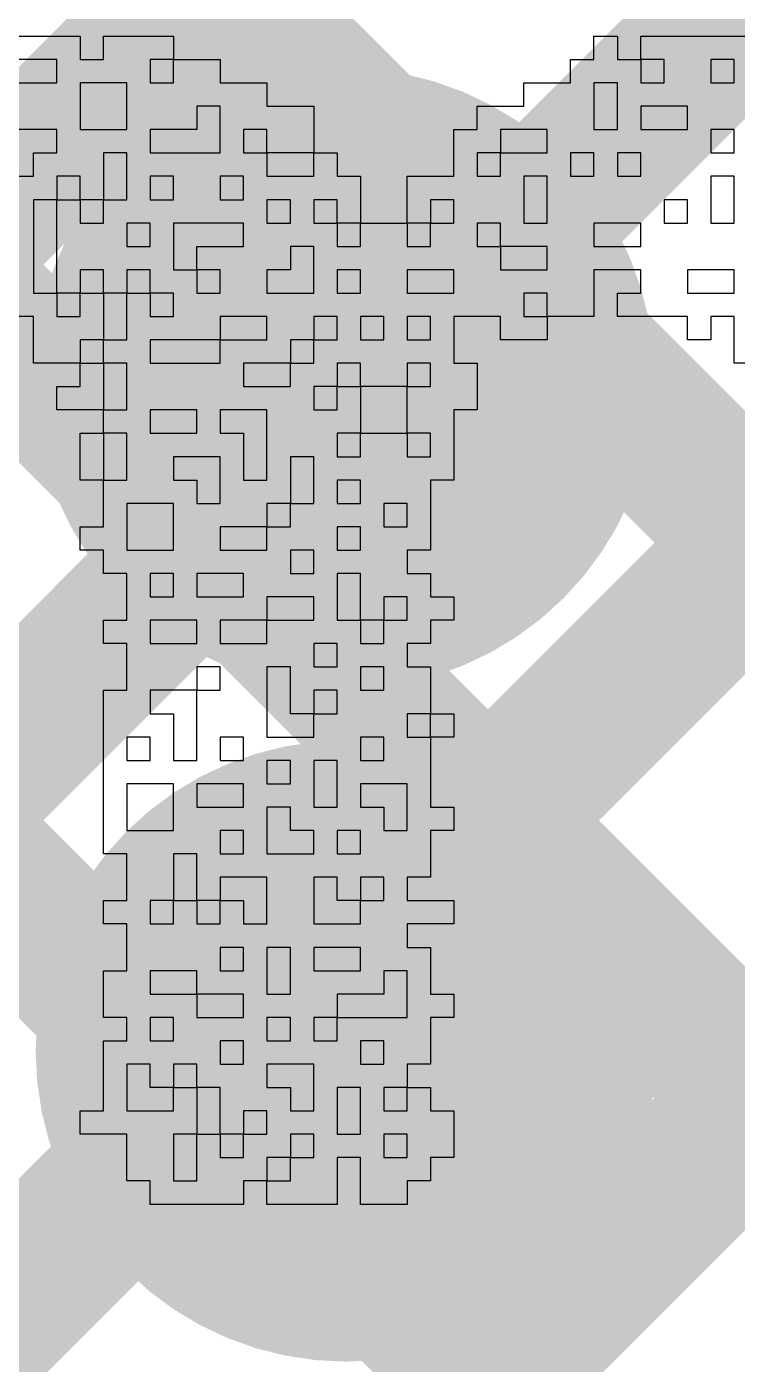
# Model space of a CAD drawing. Header units: millimetres. Extents: x 3.06 to 5.82, y 1.29 to 3.84.
# Drawn here: x 4.7848 to 4.821, y 1.7259 to 1.794 of the extents above; entities that cross this region are included whole.
import ezdxf

# ---------------------------------------------------------------- set-up
doc = ezdxf.new("R2010")
doc.units = ezdxf.units.MM
doc.header["$MEASUREMENT"] = 0
for name, color, linetype in [('BottomLayer', 5, 'Continuous'), ('BottomSolder', 6, 'Continuous'), ('MultiLayer', 9, 'Continuous'), ('TopLayer', 1, 'Continuous'), ('TopOverlay', 2, 'Continuous'), ('TopSolder', 216, 'Continuous'), ('ViaHoleLayer', 16, 'Continuous')]:
    doc.layers.add(name, color=color, linetype=linetype)

msp = doc.modelspace()

# ---------------------------------------------------------------- linework, layer by layer
at = {"layer": 'BottomLayer', "const_width": 0.008}
for points in [[(4.545702, 1.491), (5.494703, 2.44)], [(4.573987, 1.491), (5.522987, 2.44)], [(4.548786, 1.956598), (5.014384, 1.491)], [(4.57707, 1.956598), (5.022308, 1.511361)], [(4.605355, 1.956598), (5.032078, 1.529875)], [(4.633639, 1.956598), (5.052246, 1.537991)], [(4.661923, 1.956598), (5.080522, 1.538)], [(4.489134, 1.491), (4.914134, 1.916)], [(4.517418, 1.491), (4.942576, 1.916157)]]:
    msp.add_lwpolyline(points, dxfattribs=at)
at = {"layer": 'BottomLayer', "const_width": 0.011811}
for points in [[(4.795089, 1.776109, 1), (4.8069, 1.776109, 1)], [(4.795206, 1.741889, 1), (4.807017, 1.741889, 1)]]:
    msp.add_lwpolyline(points, format="xyb", close=True, dxfattribs=at)
at = {"layer": 'BottomSolder', "const_width": 0.015811}
for points in [[(4.793089, 1.776109, 1), (4.8089, 1.776109, 1)], [(4.793206, 1.741889, 1), (4.809017, 1.741889, 1)]]:
    msp.add_lwpolyline(points, format="xyb", close=True, dxfattribs=at)
at = {"layer": 'MultiLayer', "const_width": 0.011811}
for points in [[(4.795089, 1.776109, 1), (4.8069, 1.776109, 1)], [(4.795206, 1.741889, 1), (4.807017, 1.741889, 1)]]:
    msp.add_lwpolyline(points, format="xyb", close=True, dxfattribs=at)
at = {"layer": 'TopLayer', "const_width": 0.008}
for points in [[(4.671, 1.947522), (4.848, 1.770522)], [(4.671, 1.919237), (4.848, 1.742237)], [(4.671, 1.890953), (4.848, 1.713953)], [(4.671, 1.862669), (4.848, 1.685669)], [(4.541, 1.542866), (4.848, 1.849866)], [(4.668173, 1.837211), (4.848, 1.657384)], [(4.541, 1.514582), (4.848, 1.821582)], [(4.541, 1.486297), (4.848, 1.793297)], [(4.541, 1.458013), (4.848, 1.765013)]]:
    msp.add_lwpolyline(points, dxfattribs=at)
at = {"layer": 'TopLayer', "const_width": 0.011811}
for points in [[(4.795089, 1.776109, 1), (4.8069, 1.776109, 1)], [(4.795206, 1.741889, 1), (4.807017, 1.741889, 1)]]:
    msp.add_lwpolyline(points, format="xyb", close=True, dxfattribs=at)
at = {"layer": 'TopOverlay'}
for p, q in [((4.78043, 1.793546), (4.787565, 1.793546)), ((4.787565, 1.793546), (4.787565, 1.792356)), ((4.788755, 1.792356), (4.788755, 1.793546)), ((4.788755, 1.793546), (4.792322, 1.793546)), ((4.792322, 1.793546), (4.792322, 1.792356)), ((4.813729, 1.792356), (4.813729, 1.793546)), ((4.813729, 1.793546), (4.814918, 1.793546)), ((4.814918, 1.793546), (4.814918, 1.792356)), ((4.816108, 1.792356), (4.816108, 1.793546)), ((4.816108, 1.793546), (4.829189, 1.793546)), ((4.786376, 1.792356), (4.781619, 1.792356)), ((4.786376, 1.791167), (4.786376, 1.792356)), ((4.787565, 1.792356), (4.788755, 1.792356)), ((4.792322, 1.792356), (4.791133, 1.792356)), ((4.791133, 1.792356), (4.791133, 1.791167)), ((4.792322, 1.792356), (4.794701, 1.792356)), ((4.792322, 1.791167), (4.792322, 1.792356)), ((4.794701, 1.792356), (4.794701, 1.791167)), ((4.81254, 1.791167), (4.81254, 1.792356)), ((4.81254, 1.792356), (4.813729, 1.792356)), ((4.814918, 1.792356), (4.816108, 1.792356)), ((4.816108, 1.792356), (4.816108, 1.791167)), ((4.817297, 1.792356), (4.816108, 1.792356)), ((4.817297, 1.791167), (4.817297, 1.792356)), ((4.820865, 1.792356), (4.819675, 1.792356)), ((4.819675, 1.792356), (4.819675, 1.791167)), ((4.820865, 1.791167), (4.820865, 1.792356)), ((4.781619, 1.791167), (4.786376, 1.791167)), ((4.789944, 1.791167), (4.787565, 1.791167)), ((4.787565, 1.791167), (4.787565, 1.789978)), ((4.789944, 1.789978), (4.789944, 1.791167)), ((4.791133, 1.791167), (4.792322, 1.791167)), ((4.794701, 1.791167), (4.797079, 1.791167)), ((4.797079, 1.791167), (4.797079, 1.789978)), ((4.810161, 1.789978), (4.810161, 1.791167)), ((4.810161, 1.791167), (4.81254, 1.791167)), ((4.814918, 1.791167), (4.813729, 1.791167)), ((4.813729, 1.791167), (4.813729, 1.789978)), ((4.814918, 1.789978), (4.814918, 1.791167)), ((4.816108, 1.791167), (4.817297, 1.791167)), ((4.819675, 1.791167), (4.820865, 1.791167)), ((4.787565, 1.789978), (4.787565, 1.788789)), ((4.789944, 1.788789), (4.789944, 1.789978)), ((4.794701, 1.789978), (4.793512, 1.789978)), ((4.793512, 1.789978), (4.793512, 1.788789)), ((4.794701, 1.788789), (4.794701, 1.789978)), ((4.797079, 1.789978), (4.799458, 1.789978)), ((4.799458, 1.789978), (4.799458, 1.788789)), ((4.807783, 1.788789), (4.807783, 1.789978)), ((4.807783, 1.789978), (4.810161, 1.789978)), ((4.813729, 1.789978), (4.813729, 1.788789)), ((4.814918, 1.788789), (4.814918, 1.789978)), ((4.818486, 1.789978), (4.816108, 1.789978)), ((4.816108, 1.789978), (4.816108, 1.788789)), ((4.818486, 1.788789), (4.818486, 1.789978)), ((4.786376, 1.788789), (4.783998, 1.788789)), ((4.786376, 1.7876), (4.786376, 1.788789)), ((4.787565, 1.788789), (4.789944, 1.788789)), ((4.793512, 1.788789), (4.791133, 1.788789)), ((4.791133, 1.788789), (4.791133, 1.7876)), ((4.794701, 1.7876), (4.794701, 1.788789)), ((4.797079, 1.788789), (4.79589, 1.788789)), ((4.79589, 1.788789), (4.79589, 1.7876)), ((4.797079, 1.7876), (4.797079, 1.788789)), ((4.799458, 1.788789), (4.799458, 1.7876)), ((4.806593, 1.7876), (4.806593, 1.788789)), ((4.806593, 1.788789), (4.807783, 1.788789)), ((4.81135, 1.788789), (4.808972, 1.788789)), ((4.808972, 1.788789), (4.808972, 1.7876)), ((4.81135, 1.7876), (4.81135, 1.788789)), ((4.813729, 1.788789), (4.814918, 1.788789)), ((4.816108, 1.788789), (4.818486, 1.788789)), ((4.820865, 1.788789), (4.819675, 1.788789)), ((4.819675, 1.788789), (4.819675, 1.7876)), ((4.820865, 1.7876), (4.820865, 1.788789)), ((4.785187, 1.78641), (4.785187, 1.7876)), ((4.785187, 1.7876), (4.786376, 1.7876)), ((4.789944, 1.7876), (4.788755, 1.7876)), ((4.788755, 1.7876), (4.788755, 1.78641)), ((4.789944, 1.78641), (4.789944, 1.7876)), ((4.791133, 1.7876), (4.794701, 1.7876)), ((4.79589, 1.7876), (4.797079, 1.7876)), ((4.797079, 1.7876), (4.797079, 1.78641)), ((4.799458, 1.7876), (4.797079, 1.7876)), ((4.799458, 1.7876), (4.800647, 1.7876)), ((4.799458, 1.78641), (4.799458, 1.7876)), ((4.800647, 1.7876), (4.800647, 1.78641)), ((4.806593, 1.78641), (4.806593, 1.7876)), ((4.808972, 1.7876), (4.807783, 1.7876)), ((4.807783, 1.7876), (4.807783, 1.78641)), ((4.808972, 1.7876), (4.81135, 1.7876)), ((4.808972, 1.78641), (4.808972, 1.7876)), ((4.813729, 1.7876), (4.81254, 1.7876)), ((4.81254, 1.7876), (4.81254, 1.78641)), ((4.813729, 1.78641), (4.813729, 1.7876)), ((4.816108, 1.7876), (4.814918, 1.7876)), ((4.814918, 1.7876), (4.814918, 1.78641)), ((4.816108, 1.78641), (4.816108, 1.7876)), ((4.819675, 1.7876), (4.820865, 1.7876)), ((4.782808, 1.78641), (4.785187, 1.78641)), ((4.787565, 1.78641), (4.786376, 1.78641)), ((4.786376, 1.78641), (4.786376, 1.785221)), ((4.787565, 1.785221), (4.787565, 1.78641)), ((4.788755, 1.78641), (4.788755, 1.785221)), ((4.789944, 1.785221), (4.789944, 1.78641)), ((4.792322, 1.78641), (4.791133, 1.78641)), ((4.791133, 1.78641), (4.791133, 1.785221)), ((4.792322, 1.785221), (4.792322, 1.78641)), ((4.79589, 1.78641), (4.794701, 1.78641)), ((4.794701, 1.78641), (4.794701, 1.785221)), ((4.79589, 1.785221), (4.79589, 1.78641)), ((4.797079, 1.78641), (4.799458, 1.78641)), ((4.800647, 1.78641), (4.801836, 1.78641)), ((4.801836, 1.78641), (4.801836, 1.785221)), ((4.804215, 1.785221), (4.804215, 1.78641)), ((4.804215, 1.78641), (4.806593, 1.78641)), ((4.807783, 1.78641), (4.808972, 1.78641)), ((4.81135, 1.78641), (4.810161, 1.78641)), ((4.810161, 1.78641), (4.810161, 1.785221)), ((4.81135, 1.785221), (4.81135, 1.78641)), ((4.81254, 1.78641), (4.813729, 1.78641)), ((4.814918, 1.78641), (4.816108, 1.78641)), ((4.820865, 1.78641), (4.819675, 1.78641)), ((4.819675, 1.78641), (4.819675, 1.785221)), ((4.820865, 1.785221), (4.820865, 1.78641)), ((4.786376, 1.785221), (4.785187, 1.785221)), ((4.785187, 1.785221), (4.785187, 1.784032)), ((4.786376, 1.785221), (4.787565, 1.785221)), ((4.786376, 1.784032), (4.786376, 1.785221)), ((4.787565, 1.785221), (4.787565, 1.784032)), ((4.788755, 1.785221), (4.787565, 1.785221)), ((4.788755, 1.785221), (4.789944, 1.785221)), ((4.788755, 1.784032), (4.788755, 1.785221)), ((4.791133, 1.785221), (4.792322, 1.785221)), ((4.794701, 1.785221), (4.79589, 1.785221)), ((4.798269, 1.785221), (4.797079, 1.785221)), ((4.797079, 1.785221), (4.797079, 1.784032)), ((4.798269, 1.784032), (4.798269, 1.785221)), ((4.800647, 1.785221), (4.799458, 1.785221)), ((4.799458, 1.785221), (4.799458, 1.784032)), ((4.800647, 1.784032), (4.800647, 1.785221)), ((4.801836, 1.785221), (4.801836, 1.784032)), ((4.804215, 1.784032), (4.804215, 1.785221)), ((4.806593, 1.785221), (4.805404, 1.785221)), ((4.805404, 1.785221), (4.805404, 1.784032)), ((4.806593, 1.784032), (4.806593, 1.785221)), ((4.810161, 1.785221), (4.810161, 1.784032)), ((4.81135, 1.784032), (4.81135, 1.785221)), ((4.818486, 1.785221), (4.817297, 1.785221)), ((4.817297, 1.785221), (4.817297, 1.784032)), ((4.818486, 1.784032), (4.818486, 1.785221)), ((4.819675, 1.785221), (4.819675, 1.784032)), ((4.820865, 1.784032), (4.820865, 1.785221)), ((4.785187, 1.784032), (4.785187, 1.782842)), ((4.786376, 1.782842), (4.786376, 1.784032)), ((4.787565, 1.784032), (4.788755, 1.784032)), ((4.791133, 1.784032), (4.789944, 1.784032)), ((4.789944, 1.784032), (4.789944, 1.782842)), ((4.791133, 1.782842), (4.791133, 1.784032)), ((4.79589, 1.784032), (4.792322, 1.784032)), ((4.792322, 1.784032), (4.792322, 1.782842)), ((4.79589, 1.782842), (4.79589, 1.784032)), ((4.797079, 1.784032), (4.798269, 1.784032)), ((4.799458, 1.784032), (4.800647, 1.784032)), ((4.800647, 1.784032), (4.800647, 1.782842)), ((4.801836, 1.784032), (4.800647, 1.784032)), ((4.801836, 1.784032), (4.804215, 1.784032)), ((4.801836, 1.782842), (4.801836, 1.784032)), ((4.804215, 1.784032), (4.804215, 1.782842)), ((4.805404, 1.784032), (4.804215, 1.784032)), ((4.805404, 1.782842), (4.805404, 1.784032)), ((4.805404, 1.784032), (4.806593, 1.784032)), ((4.808972, 1.784032), (4.807783, 1.784032)), ((4.807783, 1.784032), (4.807783, 1.782842)), ((4.808972, 1.782842), (4.808972, 1.784032)), ((4.810161, 1.784032), (4.81135, 1.784032)), ((4.816108, 1.784032), (4.813729, 1.784032)), ((4.813729, 1.784032), (4.813729, 1.782842)), ((4.816108, 1.782842), (4.816108, 1.784032)), ((4.817297, 1.784032), (4.818486, 1.784032)), ((4.819675, 1.784032), (4.820865, 1.784032)), ((4.785187, 1.782842), (4.785187, 1.781653)), ((4.786376, 1.781653), (4.786376, 1.782842)), ((4.789944, 1.782842), (4.791133, 1.782842)), ((4.792322, 1.782842), (4.792322, 1.781653)), ((4.793512, 1.781653), (4.793512, 1.782842)), ((4.793512, 1.782842), (4.79589, 1.782842)), ((4.799458, 1.782842), (4.798269, 1.782842)), ((4.798269, 1.782842), (4.798269, 1.781653)), ((4.799458, 1.781653), (4.799458, 1.782842)), ((4.800647, 1.782842), (4.801836, 1.782842)), ((4.804215, 1.782842), (4.805404, 1.782842)), ((4.807783, 1.782842), (4.808972, 1.782842)), ((4.808972, 1.782842), (4.808972, 1.781653)), ((4.81135, 1.782842), (4.808972, 1.782842)), ((4.81135, 1.781653), (4.81135, 1.782842)), ((4.813729, 1.782842), (4.816108, 1.782842)), ((4.785187, 1.781653), (4.785187, 1.780464)), ((4.786376, 1.780464), (4.786376, 1.781653)), ((4.788755, 1.781653), (4.787565, 1.781653)), ((4.787565, 1.781653), (4.787565, 1.780464)), ((4.788755, 1.780464), (4.788755, 1.781653)), ((4.791133, 1.781653), (4.789944, 1.781653)), ((4.789944, 1.781653), (4.789944, 1.780464)), ((4.791133, 1.780464), (4.791133, 1.781653)), ((4.792322, 1.781653), (4.793512, 1.781653)), ((4.793512, 1.781653), (4.793512, 1.780464)), ((4.794701, 1.781653), (4.793512, 1.781653)), ((4.794701, 1.780464), (4.794701, 1.781653)), ((4.798269, 1.781653), (4.797079, 1.781653)), ((4.797079, 1.781653), (4.797079, 1.780464)), ((4.799458, 1.780464), (4.799458, 1.781653)), ((4.801836, 1.781653), (4.800647, 1.781653)), ((4.800647, 1.781653), (4.800647, 1.780464)), ((4.801836, 1.780464), (4.801836, 1.781653)), ((4.806593, 1.781653), (4.804215, 1.781653)), ((4.804215, 1.781653), (4.804215, 1.780464)), ((4.806593, 1.780464), (4.806593, 1.781653)), ((4.808972, 1.781653), (4.81135, 1.781653)), ((4.816108, 1.781653), (4.813729, 1.781653)), ((4.813729, 1.781653), (4.813729, 1.780464)), ((4.816108, 1.780464), (4.816108, 1.781653)), ((4.820865, 1.781653), (4.818486, 1.781653)), ((4.818486, 1.781653), (4.818486, 1.780464)), ((4.820865, 1.780464), (4.820865, 1.781653)), ((4.785187, 1.780464), (4.786376, 1.780464)), ((4.786376, 1.780464), (4.786376, 1.779275)), ((4.787565, 1.780464), (4.786376, 1.780464)), ((4.787565, 1.779275), (4.787565, 1.780464)), ((4.787565, 1.780464), (4.788755, 1.780464)), ((4.788755, 1.780464), (4.788755, 1.779275)), ((4.789944, 1.780464), (4.788755, 1.780464)), ((4.789944, 1.780464), (4.791133, 1.780464)), ((4.789944, 1.779275), (4.789944, 1.780464)), ((4.791133, 1.780464), (4.791133, 1.779275)), ((4.792322, 1.780464), (4.791133, 1.780464)), ((4.792322, 1.779275), (4.792322, 1.780464)), ((4.793512, 1.780464), (4.794701, 1.780464)), ((4.797079, 1.780464), (4.799458, 1.780464)), ((4.800647, 1.780464), (4.801836, 1.780464)), ((4.804215, 1.780464), (4.806593, 1.780464)), ((4.81135, 1.780464), (4.810161, 1.780464)), ((4.810161, 1.780464), (4.810161, 1.779275)), ((4.81135, 1.779275), (4.81135, 1.780464)), ((4.813729, 1.780464), (4.813729, 1.779275)), ((4.814918, 1.779275), (4.814918, 1.780464)), ((4.814918, 1.780464), (4.816108, 1.780464)), ((4.818486, 1.780464), (4.820865, 1.780464)), ((4.785187, 1.779275), (4.782808, 1.779275)), ((4.785187, 1.778085), (4.785187, 1.779275)), ((4.786376, 1.779275), (4.787565, 1.779275)), ((4.788755, 1.779275), (4.788755, 1.778085)), ((4.789944, 1.778085), (4.789944, 1.779275)), ((4.791133, 1.779275), (4.792322, 1.779275)), ((4.797079, 1.779275), (4.794701, 1.779275)), ((4.794701, 1.779275), (4.794701, 1.778085)), ((4.797079, 1.778085), (4.797079, 1.779275)), ((4.800647, 1.779275), (4.799458, 1.779275)), ((4.799458, 1.779275), (4.799458, 1.778085)), ((4.800647, 1.778085), (4.800647, 1.779275)), ((4.803026, 1.779275), (4.801836, 1.779275)), ((4.801836, 1.779275), (4.801836, 1.778085)), ((4.803026, 1.778085), (4.803026, 1.779275)), ((4.805404, 1.779275), (4.804215, 1.779275)), ((4.804215, 1.779275), (4.804215, 1.778085)), ((4.805404, 1.778085), (4.805404, 1.779275)), ((4.808972, 1.779275), (4.806593, 1.779275)), ((4.806593, 1.779275), (4.806593, 1.778085)), ((4.808972, 1.778085), (4.808972, 1.779275)), ((4.810161, 1.779275), (4.81135, 1.779275)), ((4.813729, 1.779275), (4.81135, 1.779275)), ((4.81135, 1.779275), (4.81135, 1.778085)), ((4.818486, 1.779275), (4.814918, 1.779275)), ((4.818486, 1.778085), (4.818486, 1.779275)), ((4.820865, 1.779275), (4.819675, 1.779275)), ((4.819675, 1.779275), (4.819675, 1.778085)), ((4.820865, 1.778085), (4.820865, 1.779275)), ((4.785187, 1.776896), (4.785187, 1.778085)), ((4.788755, 1.778085), (4.787565, 1.778085)), ((4.787565, 1.778085), (4.787565, 1.776896)), ((4.788755, 1.778085), (4.789944, 1.778085)), ((4.788755, 1.776896), (4.788755, 1.778085)), ((4.794701, 1.778085), (4.791133, 1.778085)), ((4.791133, 1.778085), (4.791133, 1.776896)), ((4.794701, 1.778085), (4.797079, 1.778085)), ((4.794701, 1.776896), (4.794701, 1.778085)), ((4.799458, 1.778085), (4.798269, 1.778085)), ((4.798269, 1.778085), (4.798269, 1.776896)), ((4.799458, 1.778085), (4.800647, 1.778085)), ((4.799458, 1.776896), (4.799458, 1.778085)), ((4.801836, 1.778085), (4.803026, 1.778085)), ((4.804215, 1.778085), (4.805404, 1.778085)), ((4.806593, 1.778085), (4.806593, 1.776896)), ((4.81135, 1.778085), (4.808972, 1.778085)), ((4.819675, 1.778085), (4.818486, 1.778085)), ((4.820865, 1.776896), (4.820865, 1.778085)), ((4.787565, 1.776896), (4.785187, 1.776896)), ((4.787565, 1.775707), (4.787565, 1.776896)), ((4.787565, 1.776896), (4.788755, 1.776896)), ((4.788755, 1.776896), (4.788755, 1.775707)), ((4.789944, 1.776896), (4.788755, 1.776896)), ((4.789944, 1.775707), (4.789944, 1.776896)), ((4.791133, 1.776896), (4.794701, 1.776896)), ((4.798269, 1.776896), (4.79589, 1.776896)), ((4.79589, 1.776896), (4.79589, 1.775707)), ((4.798269, 1.776896), (4.799458, 1.776896)), ((4.798269, 1.775707), (4.798269, 1.776896)), ((4.801836, 1.776896), (4.800647, 1.776896)), ((4.800647, 1.776896), (4.800647, 1.775707)), ((4.801836, 1.775707), (4.801836, 1.776896)), ((4.805404, 1.776896), (4.804215, 1.776896)), ((4.804215, 1.776896), (4.804215, 1.775707)), ((4.805404, 1.775707), (4.805404, 1.776896)), ((4.806593, 1.776896), (4.807783, 1.776896)), ((4.807783, 1.776896), (4.807783, 1.775707)), ((4.822054, 1.776896), (4.820865, 1.776896)), ((4.786376, 1.774518), (4.786376, 1.775707)), ((4.786376, 1.775707), (4.787565, 1.775707)), ((4.788755, 1.775707), (4.788755, 1.774518)), ((4.789944, 1.774518), (4.789944, 1.775707)), ((4.79589, 1.775707), (4.798269, 1.775707)), ((4.800647, 1.775707), (4.799458, 1.775707)), ((4.799458, 1.775707), (4.799458, 1.774518)), ((4.800647, 1.774518), (4.800647, 1.775707)), ((4.800647, 1.775707), (4.801836, 1.775707)), ((4.801836, 1.775707), (4.801836, 1.774518)), ((4.804215, 1.775707), (4.801836, 1.775707)), ((4.804215, 1.775707), (4.805404, 1.775707)), ((4.804215, 1.774518), (4.804215, 1.775707)), ((4.807783, 1.775707), (4.807783, 1.774518)), ((4.788755, 1.774518), (4.786376, 1.774518)), ((4.788755, 1.773328), (4.788755, 1.774518)), ((4.788755, 1.774518), (4.789944, 1.774518)), ((4.793512, 1.774518), (4.791133, 1.774518)), ((4.791133, 1.774518), (4.791133, 1.773328)), ((4.793512, 1.773328), (4.793512, 1.774518)), ((4.797079, 1.774518), (4.794701, 1.774518)), ((4.794701, 1.774518), (4.794701, 1.773328)), ((4.797079, 1.773328), (4.797079, 1.774518)), ((4.799458, 1.774518), (4.800647, 1.774518)), ((4.801836, 1.774518), (4.801836, 1.773328)), ((4.804215, 1.773328), (4.804215, 1.774518)), ((4.807783, 1.774518), (4.806593, 1.774518)), ((4.806593, 1.774518), (4.806593, 1.773328)), ((4.787565, 1.772139), (4.787565, 1.773328)), ((4.787565, 1.773328), (4.788755, 1.773328)), ((4.788755, 1.773328), (4.788755, 1.772139)), ((4.789944, 1.773328), (4.788755, 1.773328)), ((4.789944, 1.772139), (4.789944, 1.773328)), ((4.791133, 1.773328), (4.793512, 1.773328)), ((4.794701, 1.773328), (4.79589, 1.773328)), ((4.79589, 1.773328), (4.79589, 1.772139)), ((4.797079, 1.772139), (4.797079, 1.773328)), ((4.801836, 1.773328), (4.800647, 1.773328)), ((4.800647, 1.773328), (4.800647, 1.772139)), ((4.801836, 1.773328), (4.804215, 1.773328)), ((4.801836, 1.772139), (4.801836, 1.773328)), ((4.804215, 1.773328), (4.804215, 1.772139)), ((4.805404, 1.773328), (4.804215, 1.773328)), ((4.805404, 1.772139), (4.805404, 1.773328)), ((4.806593, 1.773328), (4.806593, 1.772139)), ((4.787565, 1.77095), (4.787565, 1.772139)), ((4.788755, 1.772139), (4.788755, 1.77095)), ((4.789944, 1.77095), (4.789944, 1.772139)), ((4.794701, 1.772139), (4.792322, 1.772139)), ((4.792322, 1.772139), (4.792322, 1.77095)), ((4.794701, 1.77095), (4.794701, 1.772139)), ((4.79589, 1.772139), (4.79589, 1.77095)), ((4.797079, 1.77095), (4.797079, 1.772139)), ((4.799458, 1.772139), (4.798269, 1.772139)), ((4.798269, 1.772139), (4.798269, 1.77095)), ((4.799458, 1.77095), (4.799458, 1.772139)), ((4.800647, 1.772139), (4.801836, 1.772139)), ((4.804215, 1.772139), (4.805404, 1.772139)), ((4.806593, 1.772139), (4.806593, 1.77095)), ((4.788755, 1.77095), (4.787565, 1.77095)), ((4.788755, 1.769761), (4.788755, 1.77095)), ((4.788755, 1.77095), (4.789944, 1.77095)), ((4.792322, 1.77095), (4.793512, 1.77095)), ((4.793512, 1.77095), (4.793512, 1.769761)), ((4.794701, 1.769761), (4.794701, 1.77095)), ((4.79589, 1.77095), (4.797079, 1.77095)), ((4.798269, 1.77095), (4.798269, 1.769761)), ((4.799458, 1.769761), (4.799458, 1.77095)), ((4.801836, 1.77095), (4.800647, 1.77095)), ((4.800647, 1.77095), (4.800647, 1.769761)), ((4.801836, 1.769761), (4.801836, 1.77095)), ((4.806593, 1.77095), (4.805404, 1.77095)), ((4.805404, 1.77095), (4.805404, 1.769761)), ((4.788755, 1.768571), (4.788755, 1.769761)), ((4.792322, 1.769761), (4.789944, 1.769761)), ((4.789944, 1.769761), (4.789944, 1.768571)), ((4.792322, 1.768571), (4.792322, 1.769761)), ((4.793512, 1.769761), (4.794701, 1.769761)), ((4.798269, 1.769761), (4.797079, 1.769761)), ((4.797079, 1.769761), (4.797079, 1.768571)), ((4.798269, 1.769761), (4.799458, 1.769761)), ((4.798269, 1.768571), (4.798269, 1.769761)), ((4.800647, 1.769761), (4.801836, 1.769761)), ((4.804215, 1.769761), (4.803026, 1.769761)), ((4.803026, 1.769761), (4.803026, 1.768571)), ((4.804215, 1.768571), (4.804215, 1.769761)), ((4.805404, 1.769761), (4.805404, 1.768571)), ((4.787565, 1.767382), (4.787565, 1.768571)), ((4.787565, 1.768571), (4.788755, 1.768571)), ((4.789944, 1.768571), (4.789944, 1.767382)), ((4.792322, 1.767382), (4.792322, 1.768571)), ((4.797079, 1.768571), (4.794701, 1.768571)), ((4.794701, 1.768571), (4.794701, 1.767382)), ((4.797079, 1.768571), (4.798269, 1.768571)), ((4.797079, 1.767382), (4.797079, 1.768571)), ((4.801836, 1.768571), (4.800647, 1.768571)), ((4.800647, 1.768571), (4.800647, 1.767382)), ((4.801836, 1.767382), (4.801836, 1.768571)), ((4.803026, 1.768571), (4.804215, 1.768571)), ((4.805404, 1.768571), (4.805404, 1.767382)), ((4.788755, 1.767382), (4.787565, 1.767382)), ((4.788755, 1.766193), (4.788755, 1.767382)), ((4.789944, 1.767382), (4.792322, 1.767382)), ((4.794701, 1.767382), (4.797079, 1.767382)), ((4.799458, 1.767382), (4.798269, 1.767382)), ((4.798269, 1.767382), (4.798269, 1.766193)), ((4.799458, 1.766193), (4.799458, 1.767382)), ((4.800647, 1.767382), (4.801836, 1.767382)), ((4.805404, 1.767382), (4.804215, 1.767382)), ((4.804215, 1.767382), (4.804215, 1.766193)), ((4.789944, 1.766193), (4.788755, 1.766193)), ((4.789944, 1.765004), (4.789944, 1.766193)), ((4.792322, 1.766193), (4.791133, 1.766193)), ((4.791133, 1.766193), (4.791133, 1.765004)), ((4.792322, 1.765004), (4.792322, 1.766193)), ((4.79589, 1.766193), (4.793512, 1.766193)), ((4.793512, 1.766193), (4.793512, 1.765004)), ((4.79589, 1.765004), (4.79589, 1.766193)), ((4.798269, 1.766193), (4.799458, 1.766193)), ((4.801836, 1.766193), (4.800647, 1.766193)), ((4.800647, 1.766193), (4.800647, 1.765004)), ((4.801836, 1.765004), (4.801836, 1.766193)), ((4.804215, 1.766193), (4.805404, 1.766193)), ((4.805404, 1.766193), (4.805404, 1.765004)), ((4.789944, 1.763814), (4.789944, 1.765004)), ((4.791133, 1.765004), (4.792322, 1.765004)), ((4.793512, 1.765004), (4.79589, 1.765004)), ((4.799458, 1.765004), (4.797079, 1.765004)), ((4.797079, 1.765004), (4.797079, 1.763814)), ((4.799458, 1.763814), (4.799458, 1.765004)), ((4.800647, 1.765004), (4.800647, 1.763814)), ((4.801836, 1.763814), (4.801836, 1.765004)), ((4.804215, 1.765004), (4.803026, 1.765004)), ((4.803026, 1.765004), (4.803026, 1.763814)), ((4.804215, 1.763814), (4.804215, 1.765004)), ((4.805404, 1.765004), (4.806593, 1.765004)), ((4.806593, 1.765004), (4.806593, 1.763814)), ((4.788755, 1.762625), (4.788755, 1.763814)), ((4.788755, 1.763814), (4.789944, 1.763814)), ((4.793512, 1.763814), (4.791133, 1.763814)), ((4.791133, 1.763814), (4.791133, 1.762625)), ((4.793512, 1.762625), (4.793512, 1.763814)), ((4.797079, 1.763814), (4.794701, 1.763814)), ((4.794701, 1.763814), (4.794701, 1.762625)), ((4.797079, 1.763814), (4.799458, 1.763814)), ((4.797079, 1.762625), (4.797079, 1.763814)), ((4.800647, 1.763814), (4.801836, 1.763814)), ((4.801836, 1.763814), (4.801836, 1.762625)), ((4.803026, 1.763814), (4.801836, 1.763814)), ((4.803026, 1.763814), (4.804215, 1.763814)), ((4.803026, 1.762625), (4.803026, 1.763814)), ((4.806593, 1.763814), (4.805404, 1.763814)), ((4.805404, 1.763814), (4.805404, 1.762625)), ((4.789944, 1.762625), (4.788755, 1.762625)), ((4.789944, 1.761436), (4.789944, 1.762625)), ((4.791133, 1.762625), (4.793512, 1.762625)), ((4.794701, 1.762625), (4.797079, 1.762625)), ((4.800647, 1.762625), (4.799458, 1.762625)), ((4.799458, 1.762625), (4.799458, 1.761436)), ((4.800647, 1.761436), (4.800647, 1.762625)), ((4.801836, 1.762625), (4.803026, 1.762625)), ((4.805404, 1.762625), (4.804215, 1.762625)), ((4.804215, 1.762625), (4.804215, 1.761436)), ((4.789944, 1.760247), (4.789944, 1.761436)), ((4.794701, 1.761436), (4.793512, 1.761436)), ((4.793512, 1.761436), (4.793512, 1.760247)), ((4.794701, 1.760247), (4.794701, 1.761436)), ((4.798269, 1.761436), (4.797079, 1.761436)), ((4.797079, 1.761436), (4.797079, 1.760247)), ((4.798269, 1.760247), (4.798269, 1.761436)), ((4.799458, 1.761436), (4.800647, 1.761436)), ((4.803026, 1.761436), (4.801836, 1.761436)), ((4.801836, 1.761436), (4.801836, 1.760247)), ((4.803026, 1.760247), (4.803026, 1.761436)), ((4.804215, 1.761436), (4.805404, 1.761436)), ((4.805404, 1.761436), (4.805404, 1.760247)), ((4.788755, 1.759057), (4.788755, 1.760247)), ((4.788755, 1.760247), (4.789944, 1.760247)), ((4.793512, 1.760247), (4.791133, 1.760247)), ((4.791133, 1.760247), (4.791133, 1.759057)), ((4.793512, 1.760247), (4.794701, 1.760247)), ((4.793512, 1.759057), (4.793512, 1.760247)), ((4.797079, 1.760247), (4.797079, 1.759057)), ((4.798269, 1.759057), (4.798269, 1.760247)), ((4.800647, 1.760247), (4.799458, 1.760247)), ((4.799458, 1.760247), (4.799458, 1.759057)), ((4.800647, 1.759057), (4.800647, 1.760247)), ((4.801836, 1.760247), (4.803026, 1.760247)), ((4.805404, 1.760247), (4.805404, 1.759057)), ((4.788755, 1.757868), (4.788755, 1.759057)), ((4.791133, 1.759057), (4.792322, 1.759057)), ((4.792322, 1.759057), (4.792322, 1.757868)), ((4.793512, 1.757868), (4.793512, 1.759057)), ((4.797079, 1.759057), (4.797079, 1.757868)), ((4.799458, 1.759057), (4.798269, 1.759057)), ((4.799458, 1.759057), (4.800647, 1.759057)), ((4.799458, 1.757868), (4.799458, 1.759057)), ((4.805404, 1.759057), (4.804215, 1.759057)), ((4.804215, 1.759057), (4.804215, 1.757868)), ((4.805404, 1.759057), (4.806593, 1.759057)), ((4.805404, 1.757868), (4.805404, 1.759057)), ((4.806593, 1.759057), (4.806593, 1.757868)), ((4.788755, 1.756679), (4.788755, 1.757868)), ((4.791133, 1.757868), (4.789944, 1.757868)), ((4.789944, 1.757868), (4.789944, 1.756679)), ((4.791133, 1.756679), (4.791133, 1.757868)), ((4.792322, 1.757868), (4.792322, 1.756679)), ((4.793512, 1.756679), (4.793512, 1.757868)), ((4.79589, 1.757868), (4.794701, 1.757868)), ((4.794701, 1.757868), (4.794701, 1.756679)), ((4.79589, 1.756679), (4.79589, 1.757868)), ((4.797079, 1.757868), (4.799458, 1.757868)), ((4.803026, 1.757868), (4.801836, 1.757868)), ((4.801836, 1.757868), (4.801836, 1.756679)), ((4.803026, 1.756679), (4.803026, 1.757868)), ((4.804215, 1.757868), (4.805404, 1.757868)), ((4.806593, 1.757868), (4.805404, 1.757868)), ((4.805404, 1.757868), (4.805404, 1.756679)), ((4.788755, 1.755489), (4.788755, 1.756679)), ((4.789944, 1.756679), (4.791133, 1.756679)), ((4.792322, 1.756679), (4.793512, 1.756679)), ((4.794701, 1.756679), (4.79589, 1.756679)), ((4.798269, 1.756679), (4.797079, 1.756679)), ((4.797079, 1.756679), (4.797079, 1.755489)), ((4.798269, 1.755489), (4.798269, 1.756679)), ((4.800647, 1.756679), (4.799458, 1.756679)), ((4.799458, 1.756679), (4.799458, 1.755489)), ((4.800647, 1.755489), (4.800647, 1.756679)), ((4.801836, 1.756679), (4.803026, 1.756679)), ((4.805404, 1.756679), (4.805404, 1.755489)), ((4.788755, 1.7543), (4.788755, 1.755489)), ((4.792322, 1.755489), (4.789944, 1.755489)), ((4.789944, 1.755489), (4.789944, 1.7543)), ((4.792322, 1.7543), (4.792322, 1.755489)), ((4.79589, 1.755489), (4.793512, 1.755489)), ((4.793512, 1.755489), (4.793512, 1.7543)), ((4.79589, 1.7543), (4.79589, 1.755489)), ((4.797079, 1.755489), (4.798269, 1.755489)), ((4.799458, 1.755489), (4.799458, 1.7543)), ((4.800647, 1.7543), (4.800647, 1.755489)), ((4.804215, 1.755489), (4.801836, 1.755489)), ((4.801836, 1.755489), (4.801836, 1.7543)), ((4.804215, 1.7543), (4.804215, 1.755489)), ((4.805404, 1.755489), (4.805404, 1.7543)), ((4.788755, 1.753111), (4.788755, 1.7543)), ((4.789944, 1.7543), (4.789944, 1.753111)), ((4.792322, 1.753111), (4.792322, 1.7543)), ((4.793512, 1.7543), (4.79589, 1.7543)), ((4.798269, 1.7543), (4.797079, 1.7543)), ((4.797079, 1.7543), (4.797079, 1.753111)), ((4.798269, 1.753111), (4.798269, 1.7543)), ((4.799458, 1.7543), (4.800647, 1.7543)), ((4.801836, 1.7543), (4.803026, 1.7543)), ((4.803026, 1.7543), (4.803026, 1.753111)), ((4.804215, 1.753111), (4.804215, 1.7543)), ((4.805404, 1.7543), (4.806593, 1.7543)), ((4.806593, 1.7543), (4.806593, 1.753111)), ((4.788755, 1.751922), (4.788755, 1.753111)), ((4.789944, 1.753111), (4.792322, 1.753111)), ((4.79589, 1.753111), (4.794701, 1.753111)), ((4.794701, 1.753111), (4.794701, 1.751922)), ((4.79589, 1.751922), (4.79589, 1.753111)), ((4.797079, 1.753111), (4.797079, 1.751922)), ((4.799458, 1.753111), (4.798269, 1.753111)), ((4.799458, 1.751922), (4.799458, 1.753111)), ((4.801836, 1.753111), (4.800647, 1.753111)), ((4.800647, 1.753111), (4.800647, 1.751922)), ((4.801836, 1.751922), (4.801836, 1.753111)), ((4.803026, 1.753111), (4.804215, 1.753111)), ((4.806593, 1.753111), (4.805404, 1.753111)), ((4.805404, 1.753111), (4.805404, 1.751922)), ((4.789944, 1.751922), (4.788755, 1.751922)), ((4.789944, 1.750733), (4.789944, 1.751922)), ((4.793512, 1.751922), (4.792322, 1.751922)), ((4.792322, 1.751922), (4.792322, 1.750733)), ((4.793512, 1.750733), (4.793512, 1.751922)), ((4.794701, 1.751922), (4.79589, 1.751922)), ((4.797079, 1.751922), (4.799458, 1.751922)), ((4.800647, 1.751922), (4.801836, 1.751922)), ((4.805404, 1.751922), (4.805404, 1.750733)), ((4.789944, 1.749543), (4.789944, 1.750733)), ((4.792322, 1.750733), (4.792322, 1.749543)), ((4.793512, 1.749543), (4.793512, 1.750733)), ((4.797079, 1.750733), (4.794701, 1.750733)), ((4.794701, 1.750733), (4.794701, 1.749543)), ((4.797079, 1.749543), (4.797079, 1.750733)), ((4.800647, 1.750733), (4.799458, 1.750733)), ((4.799458, 1.750733), (4.799458, 1.749543)), ((4.800647, 1.749543), (4.800647, 1.750733)), ((4.803026, 1.750733), (4.801836, 1.750733)), ((4.801836, 1.750733), (4.801836, 1.749543)), ((4.803026, 1.749543), (4.803026, 1.750733)), ((4.805404, 1.750733), (4.804215, 1.750733)), ((4.804215, 1.750733), (4.804215, 1.749543)), ((4.788755, 1.748354), (4.788755, 1.749543)), ((4.788755, 1.749543), (4.789944, 1.749543)), ((4.792322, 1.749543), (4.791133, 1.749543)), ((4.791133, 1.749543), (4.791133, 1.748354)), ((4.792322, 1.749543), (4.793512, 1.749543)), ((4.792322, 1.748354), (4.792322, 1.749543)), ((4.793512, 1.749543), (4.793512, 1.748354)), ((4.794701, 1.749543), (4.793512, 1.749543)), ((4.794701, 1.749543), (4.79589, 1.749543)), ((4.794701, 1.748354), (4.794701, 1.749543)), ((4.79589, 1.749543), (4.79589, 1.748354)), ((4.797079, 1.748354), (4.797079, 1.749543)), ((4.799458, 1.749543), (4.799458, 1.748354)), ((4.801836, 1.749543), (4.800647, 1.749543)), ((4.801836, 1.749543), (4.803026, 1.749543)), ((4.801836, 1.748354), (4.801836, 1.749543)), ((4.804215, 1.749543), (4.806593, 1.749543)), ((4.806593, 1.749543), (4.806593, 1.748354)), ((4.789944, 1.748354), (4.788755, 1.748354)), ((4.789944, 1.747165), (4.789944, 1.748354)), ((4.791133, 1.748354), (4.792322, 1.748354)), ((4.793512, 1.748354), (4.794701, 1.748354)), ((4.79589, 1.748354), (4.797079, 1.748354)), ((4.799458, 1.748354), (4.801836, 1.748354)), ((4.806593, 1.748354), (4.804215, 1.748354)), ((4.804215, 1.748354), (4.804215, 1.747165)), ((4.789944, 1.745975), (4.789944, 1.747165)), ((4.79589, 1.747165), (4.794701, 1.747165)), ((4.794701, 1.747165), (4.794701, 1.745975)), ((4.79589, 1.745975), (4.79589, 1.747165)), ((4.798269, 1.747165), (4.797079, 1.747165)), ((4.797079, 1.747165), (4.797079, 1.745975)), ((4.798269, 1.745975), (4.798269, 1.747165)), ((4.801836, 1.747165), (4.799458, 1.747165)), ((4.799458, 1.747165), (4.799458, 1.745975)), ((4.801836, 1.745975), (4.801836, 1.747165)), ((4.804215, 1.747165), (4.805404, 1.747165)), ((4.805404, 1.747165), (4.805404, 1.745975)), ((4.788755, 1.744786), (4.788755, 1.745975)), ((4.788755, 1.745975), (4.789944, 1.745975)), ((4.793512, 1.745975), (4.791133, 1.745975)), ((4.791133, 1.745975), (4.791133, 1.744786)), ((4.793512, 1.744786), (4.793512, 1.745975)), ((4.794701, 1.745975), (4.79589, 1.745975)), ((4.797079, 1.745975), (4.797079, 1.744786)), ((4.798269, 1.744786), (4.798269, 1.745975)), ((4.799458, 1.745975), (4.801836, 1.745975)), ((4.804215, 1.745975), (4.803026, 1.745975)), ((4.803026, 1.745975), (4.803026, 1.744786)), ((4.804215, 1.744786), (4.804215, 1.745975)), ((4.805404, 1.745975), (4.805404, 1.744786)), ((4.788755, 1.743597), (4.788755, 1.744786)), ((4.791133, 1.744786), (4.793512, 1.744786)), ((4.793512, 1.744786), (4.793512, 1.743597)), ((4.79589, 1.744786), (4.793512, 1.744786)), ((4.79589, 1.743597), (4.79589, 1.744786)), ((4.797079, 1.744786), (4.798269, 1.744786)), ((4.803026, 1.744786), (4.800647, 1.744786)), ((4.800647, 1.744786), (4.800647, 1.743597)), ((4.804215, 1.743597), (4.804215, 1.744786)), ((4.805404, 1.744786), (4.806593, 1.744786)), ((4.806593, 1.744786), (4.806593, 1.743597)), ((4.789944, 1.743597), (4.788755, 1.743597)), ((4.789944, 1.742408), (4.789944, 1.743597)), ((4.792322, 1.743597), (4.791133, 1.743597)), ((4.791133, 1.743597), (4.791133, 1.742408)), ((4.792322, 1.742408), (4.792322, 1.743597)), ((4.793512, 1.743597), (4.79589, 1.743597)), ((4.798269, 1.743597), (4.797079, 1.743597)), ((4.797079, 1.743597), (4.797079, 1.742408)), ((4.798269, 1.742408), (4.798269, 1.743597)), ((4.800647, 1.743597), (4.799458, 1.743597)), ((4.799458, 1.743597), (4.799458, 1.742408)), ((4.800647, 1.743597), (4.804215, 1.743597)), ((4.800647, 1.742408), (4.800647, 1.743597)), ((4.806593, 1.743597), (4.805404, 1.743597)), ((4.805404, 1.743597), (4.805404, 1.742408)), ((4.788755, 1.741219), (4.788755, 1.742408)), ((4.788755, 1.742408), (4.789944, 1.742408)), ((4.791133, 1.742408), (4.792322, 1.742408)), ((4.79589, 1.742408), (4.794701, 1.742408)), ((4.794701, 1.742408), (4.794701, 1.741219)), ((4.79589, 1.741219), (4.79589, 1.742408)), ((4.797079, 1.742408), (4.798269, 1.742408)), ((4.799458, 1.742408), (4.800647, 1.742408)), ((4.803026, 1.742408), (4.801836, 1.742408)), ((4.801836, 1.742408), (4.801836, 1.741219)), ((4.803026, 1.741219), (4.803026, 1.742408)), ((4.805404, 1.742408), (4.805404, 1.741219)), ((4.788755, 1.740029), (4.788755, 1.741219)), ((4.791133, 1.741219), (4.789944, 1.741219)), ((4.789944, 1.741219), (4.789944, 1.740029)), ((4.791133, 1.740029), (4.791133, 1.741219)), ((4.793512, 1.741219), (4.792322, 1.741219)), ((4.792322, 1.741219), (4.792322, 1.740029)), ((4.793512, 1.740029), (4.793512, 1.741219)), ((4.794701, 1.741219), (4.79589, 1.741219)), ((4.799458, 1.741219), (4.797079, 1.741219)), ((4.797079, 1.741219), (4.797079, 1.740029)), ((4.799458, 1.740029), (4.799458, 1.741219)), ((4.801836, 1.741219), (4.803026, 1.741219)), ((4.805404, 1.741219), (4.804215, 1.741219)), ((4.804215, 1.741219), (4.804215, 1.740029)), ((4.788755, 1.73884), (4.788755, 1.740029)), ((4.789944, 1.740029), (4.789944, 1.73884)), ((4.792322, 1.740029), (4.791133, 1.740029)), ((4.792322, 1.73884), (4.792322, 1.740029)), ((4.792322, 1.740029), (4.793512, 1.740029)), ((4.793512, 1.740029), (4.793512, 1.73884)), ((4.794701, 1.740029), (4.793512, 1.740029)), ((4.794701, 1.73884), (4.794701, 1.740029)), ((4.797079, 1.740029), (4.798269, 1.740029)), ((4.798269, 1.740029), (4.798269, 1.73884)), ((4.799458, 1.73884), (4.799458, 1.740029)), ((4.801836, 1.740029), (4.800647, 1.740029)), ((4.800647, 1.740029), (4.800647, 1.73884)), ((4.801836, 1.73884), (4.801836, 1.740029)), ((4.804215, 1.740029), (4.803026, 1.740029)), ((4.803026, 1.740029), (4.803026, 1.73884)), ((4.804215, 1.740029), (4.805404, 1.740029)), ((4.804215, 1.73884), (4.804215, 1.740029)), ((4.805404, 1.740029), (4.805404, 1.73884)), ((4.787565, 1.737651), (4.787565, 1.73884)), ((4.787565, 1.73884), (4.788755, 1.73884)), ((4.789944, 1.73884), (4.792322, 1.73884)), ((4.793512, 1.73884), (4.793512, 1.737651)), ((4.794701, 1.737651), (4.794701, 1.73884)), ((4.797079, 1.73884), (4.79589, 1.73884)), ((4.79589, 1.73884), (4.79589, 1.737651)), ((4.797079, 1.737651), (4.797079, 1.73884)), ((4.798269, 1.73884), (4.799458, 1.73884)), ((4.800647, 1.73884), (4.800647, 1.737651)), ((4.801836, 1.737651), (4.801836, 1.73884)), ((4.803026, 1.73884), (4.804215, 1.73884)), ((4.805404, 1.73884), (4.806593, 1.73884)), ((4.806593, 1.73884), (4.806593, 1.737651)), ((4.789944, 1.737651), (4.787565, 1.737651)), ((4.789944, 1.736462), (4.789944, 1.737651)), ((4.793512, 1.737651), (4.792322, 1.737651)), ((4.792322, 1.737651), (4.792322, 1.736462)), ((4.793512, 1.737651), (4.794701, 1.737651)), ((4.793512, 1.736462), (4.793512, 1.737651)), ((4.794701, 1.737651), (4.794701, 1.736462)), ((4.79589, 1.737651), (4.794701, 1.737651)), ((4.79589, 1.737651), (4.797079, 1.737651)), ((4.79589, 1.736462), (4.79589, 1.737651)), ((4.799458, 1.737651), (4.798269, 1.737651)), ((4.798269, 1.737651), (4.798269, 1.736462)), ((4.799458, 1.736462), (4.799458, 1.737651)), ((4.800647, 1.737651), (4.801836, 1.737651)), ((4.804215, 1.737651), (4.803026, 1.737651)), ((4.803026, 1.737651), (4.803026, 1.736462)), ((4.804215, 1.736462), (4.804215, 1.737651)), ((4.806593, 1.737651), (4.806593, 1.736462)), ((4.789944, 1.735272), (4.789944, 1.736462)), ((4.792322, 1.736462), (4.792322, 1.735272)), ((4.793512, 1.735272), (4.793512, 1.736462)), ((4.794701, 1.736462), (4.79589, 1.736462)), ((4.798269, 1.736462), (4.797079, 1.736462)), ((4.797079, 1.736462), (4.797079, 1.735272)), ((4.798269, 1.736462), (4.799458, 1.736462)), ((4.798269, 1.735272), (4.798269, 1.736462)), ((4.801836, 1.736462), (4.800647, 1.736462)), ((4.800647, 1.736462), (4.800647, 1.735272)), ((4.801836, 1.735272), (4.801836, 1.736462)), ((4.803026, 1.736462), (4.804215, 1.736462)), ((4.806593, 1.736462), (4.805404, 1.736462)), ((4.805404, 1.736462), (4.805404, 1.735272)), ((4.791133, 1.735272), (4.789944, 1.735272)), ((4.791133, 1.734083), (4.791133, 1.735272)), ((4.792322, 1.735272), (4.793512, 1.735272)), ((4.797079, 1.735272), (4.79589, 1.735272)), ((4.79589, 1.735272), (4.79589, 1.734083)), ((4.797079, 1.734083), (4.797079, 1.735272)), ((4.797079, 1.735272), (4.798269, 1.735272)), ((4.800647, 1.735272), (4.800647, 1.734083)), ((4.801836, 1.734083), (4.801836, 1.735272)), ((4.805404, 1.735272), (4.804215, 1.735272)), ((4.804215, 1.735272), (4.804215, 1.734083)), ((4.79589, 1.734083), (4.791133, 1.734083)), ((4.800647, 1.734083), (4.797079, 1.734083)), ((4.804215, 1.734083), (4.801836, 1.734083))]:
    msp.add_line(p, q, dxfattribs=at)
at = {"layer": 'TopSolder', "const_width": 0.015811}
for points in [[(4.793089, 1.776109, 1), (4.8089, 1.776109, 1)], [(4.793206, 1.741889, 1), (4.809017, 1.741889, 1)]]:
    msp.add_lwpolyline(points, format="xyb", close=True, dxfattribs=at)
at = {"layer": 'ViaHoleLayer', "const_width": 0.007874}
for points in [[(4.797058, 1.776109, 1), (4.804932, 1.776109, 1)], [(4.797174, 1.741889, 1), (4.805048, 1.741889, 1)]]:
    msp.add_lwpolyline(points, format="xyb", close=True, dxfattribs=at)

doc.saveas('drawing.dxf')
